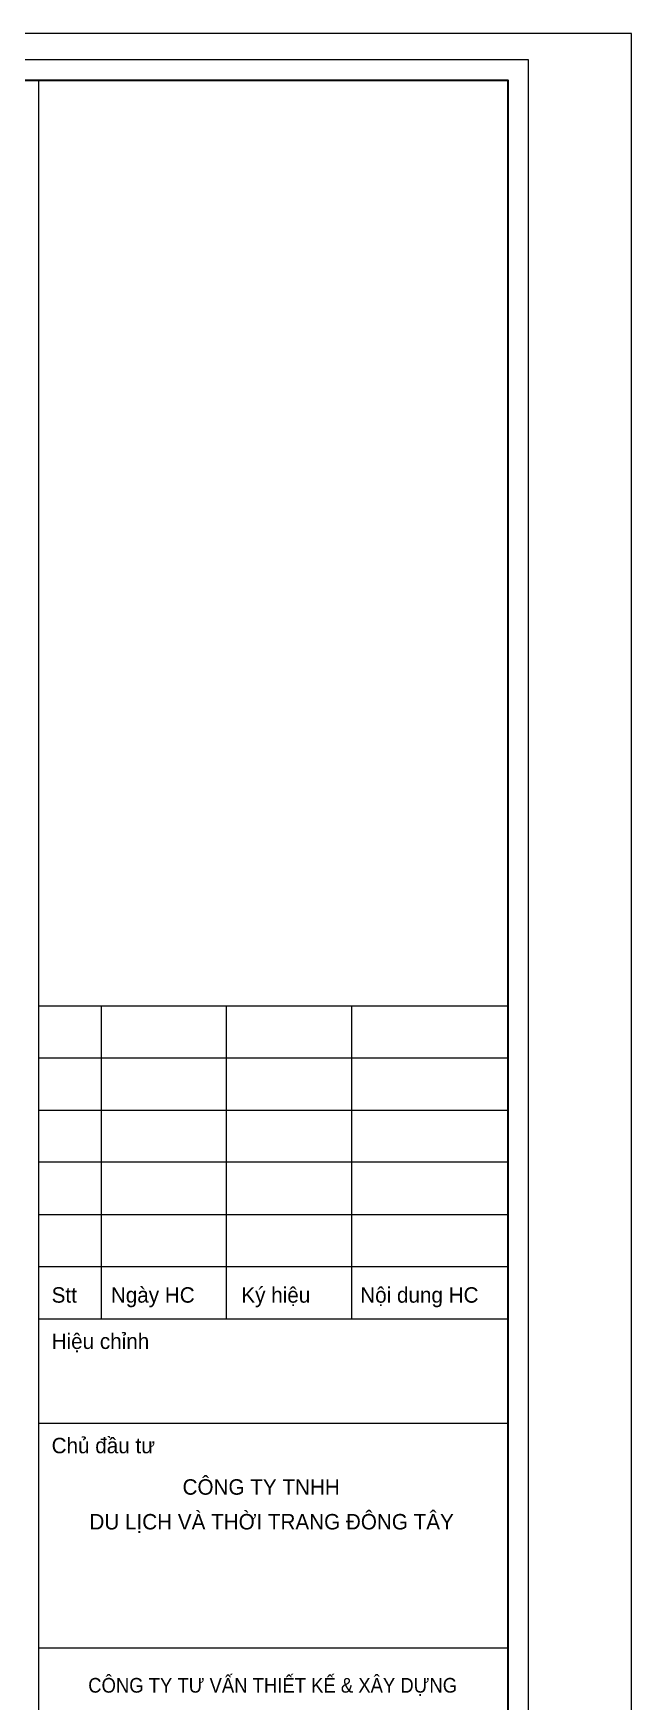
# Model space of a CAD drawing. Header units: inches. Extents: x 88947 to 296847, y 35049 to 161062.
# Drawn here: x 265094 to 267147, y 123836 to 129559 of the extents above; entities that cross this region are included whole.
import ezdxf
from ezdxf.enums import TextEntityAlignment as Align

# ---------------------------------------------------------------- set-up
doc = ezdxf.new("R2010")
doc.units = ezdxf.units.IN
doc.header["$MEASUREMENT"] = 0
doc.layers.add('$AUDIT_BAD_LAYER1', color=7, linetype='Continuous')
doc.layers.add('text', color=2, linetype='Continuous')
for name, color, linetype, lineweight in [('A-Text', 30, 'Continuous', 9), ('A-Wall', 2, 'Continuous', 35), ('KHUNG 2', 144, 'Continuous', 18), ('NETMANH', 192, 'Continuous', 18)]:
    doc.layers.add(name, color=color, linetype=linetype, lineweight=lineweight)
doc.styles.add('FRANKO', font='VFRANKO.TTF')
doc.styles.add('KHUNGTEN', font='VHELVEB.TTF')

# ---------------------------------------------------------------- blocks, each defined once
blk = doc.blocks.new('khung ten')
at = {"layer": 'A-Wall', "ltscale": 0.7}
blk.add_lwpolyline([(267204, -219099), (305804, -219099), (305804, -190799), (267204, -190799)], close=True, dxfattribs=at)
at = {"layer": 'KHUNG 2', "ltscale": 0.7}
for p, q in [((301249, -219099), (301249, -190799)), ((301249, -199776), (305804, -199776)), ((301856, -202813), (301856, -199776)), ((303071, -202813), (303071, -199776)), ((304286, -202813), (304286, -199776)), ((301249, -200282), (305804, -200282)), ((301249, -200789), (305804, -200789)), ((305804, -201295), (301249, -201295)), ((301249, -201801), (305804, -201801)), ((301249, -202307), (305804, -202307)), ((301249, -202813), (305804, -202813)), ((301249, -203826), (305804, -203826)), ((301249, -206004), (305804, -206004))]:
    blk.add_line(p, q, dxfattribs=at)
blk.add_lwpolyline([(267004, -219299), (306004, -219299), (306004, -190599), (267004, -190599)], close=True, dxfattribs=at)
at = {"layer": 'NETMANH', "ltscale": 0.7}
blk.add_lwpolyline([(265004, -220042), (307004, -220042), (307004, -190342), (265004, -190342)], close=True, dxfattribs=at)
at = {"layer": '$AUDIT_BAD_LAYER1', "color": 2, "linetype": 'Continuous', "style": 'KHUNGTEN', "width": 0.9}
blk.add_text('COÂNG TY TÖ VAÁN THIEÁT KEÁ & XAÂY DÖÏNG', height=142.53, dxfattribs=at).set_placement((303519, -206369), align=Align.MIDDLE_CENTER)
at = {"layer": 'text', "linetype": 'Continuous', "style": 'FRANKO'}
for s, p in [('Stt', (301373, -202657)), ('Ngaøy HC', (301948, -202657)), ('Kyù hieäu', (303215, -202657)), ('Noäi dung HC', (304369, -202657)), ('Hieäu chænh', (301373, -203106)), ('Chuû ñaàu tö', (301373, -204118)), ('COÂNG TY TNHH ', (302644, -204520)), ('DU LÒCH VAØ THÔØI TRANG ÑOÂNG TAÂY', (301740, -204857))]:
    blk.add_text(s, height=150, dxfattribs=at).set_placement(p)

msp = doc.modelspace()

# ---------------------------------------------------------------- block references
at = {"layer": 'A-Text', "xscale": 0.3535714285681024, "yscale": 0.3535714286845177, "zscale": 0.3535714286832132}
msp.add_blockref('khung ten', (158599.4, 196858.4), dxfattribs=at)

doc.saveas('drawing.dxf')
